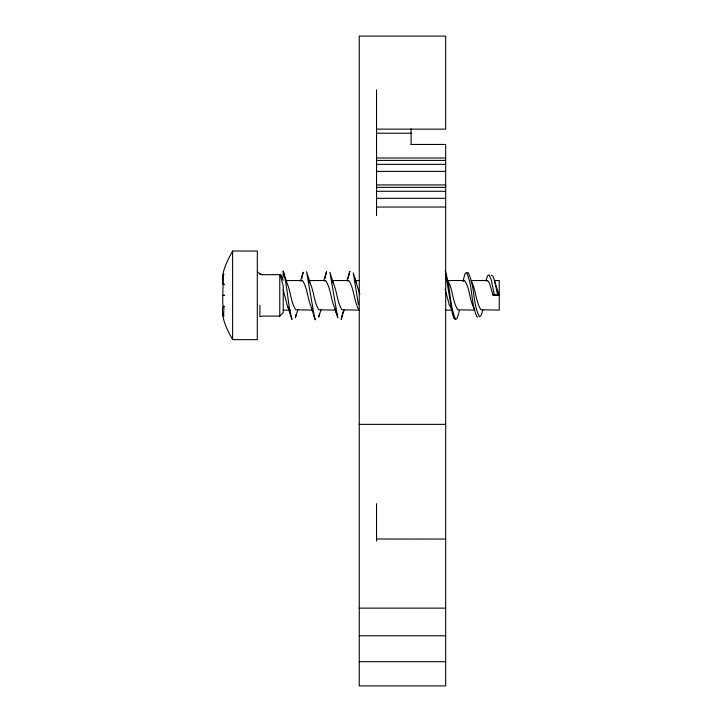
<?xml version="1.0" encoding="UTF-8"?>
<svg xmlns="http://www.w3.org/2000/svg" width="722" height="722" viewBox="0 0 722 722"><rect width="100%" height="100%" fill="white"/><g stroke="black" fill="none" stroke-linecap="round" stroke-linejoin="round"><path stroke-width="1.08" d="M301.769 278.71L302.13 276.797M324.927 278.674L326.552 271.698L323.781 280.524M462.964 281.291L465.013 273.656L466.511 272.483C473.063 286.219 470.563 303.078 477.016 316.904L477.765 316.994M348.085 278.584L349.881 271.21L347.083 280.163M342.932 312.03L341.127 319.44L344.204 309.801M458.894 312.518L459.3 310.677M319.368 314.034L318.682 317.12L320.965 310.054M296.255 313.926L295.343 317.788L297.897 309.765M482.928 309.9L480.915 315.893L479.327 316.669C472.54 303.087 475.085 286.156 468.208 272.654L467.414 272.745M302.31 275.84L303.213 272.248L300.478 280.912M458.696 313.438L457.098 318.303L456.295 319.25L455.501 319.151C449.102 304.07 450.699 286.616 445.185 271.156M486.041 280.307L487.521 275.903L489.02 274.838L491.294 279.793L494.353 295.009L498.974 295.09L494.814 281.86M224.47 306.543L222.746 306.543C221.076 318.519 227.114 329.512 232.619 339.638L257.312 339.638L257.312 251.021L232.619 251.021C227.114 261.147 221.076 272.14 222.746 284.116L224.47 284.116M224 274.739L223.531 274.342L222.746 295.154L224.47 295.154M222.746 276.481L223.531 274.342M224 315.911L223.531 316.308L224 306.137M259.902 305.307L259.902 316.642L262.492 316.101L279.775 316.101L283.232 312.644L283.232 286.174L280.425 275.226M279.775 274.874L281.156 274.974L283.232 280.307M486.438 280.894L487.982 280.858L489.651 283.62L492.964 295.09L498.974 295.09M301.2 280.885L302.753 280.876C307.897 289.296 307.572 299.946 311.958 308.745M324.358 280.885L325.911 280.876C331.064 289.296 330.73 299.937 335.116 308.745M347.517 280.885L349.069 280.876C354.213 289.296 353.888 299.946 358.274 308.745M463.307 280.885L464.86 280.876C470.383 289.576 469.336 301.101 474.886 309.774M491.24 275.235L492.828 275.966L494.435 280.046L497.684 295.018M492.964 295.09L494.353 295.009M258.007 272.131L259.902 274.017L262.492 274.712L279.775 274.613L279.775 316.101M376.55 129.139L445.682 129.139L445.682 36.1L359.267 36.1L359.267 685.9L445.682 685.9L445.682 144.445L411.116 144.445M376.55 133.218L411.116 133.218M376.55 157.992L445.682 157.992M376.55 160.41L445.682 160.41M376.55 164.345L445.682 164.345M376.55 171.385L445.682 171.385M376.55 184.931L445.682 184.931M376.55 187.35L445.682 187.35M376.55 191.285L445.682 191.285M376.55 198.324L445.682 198.324M376.55 207.043L445.682 207.043M285.903 280.542L301.967 280.542M309.07 280.542L325.126 280.542M332.228 280.542L348.284 280.542M355.377 280.542L359.664 280.542M448.01 280.542L464.075 280.542M471.168 280.542L487.215 280.542M224.47 295.506L222.746 295.506L222.746 304.395L223.531 306.615M312.473 310.117L295.632 309.783C290.479 301.381 290.813 290.731 286.435 281.932M335.631 310.117L318.79 309.783C313.258 301.101 314.305 289.576 308.763 280.885M358.789 310.117L341.948 309.783C336.786 301.39 337.12 290.74 332.752 281.932M444.996 310.117L451.421 310.117M474.58 310.117L457.739 309.783C452.577 301.39 452.911 290.74 448.542 281.932M359.267 424.355L445.682 424.355M376.55 539.009L445.682 539.054M359.267 608.132L445.682 608.132M359.267 635.784L445.682 635.784M359.267 661.704L445.682 661.704M283.232 310.108L290.388 310.117M494.236 280.551L499.254 280.578L499.254 310.108L480.897 309.783C475.735 301.39 476.069 290.74 471.701 281.932M455.248 319.359L453.75 318.122L452.261 312.942L445.501 273.178M259.902 274.017L262.492 274.703M224 284.522L223.531 284.044M451.728 309.774L449.183 304.531L445.122 289.179M287.943 306.967L288.8 308.745M355.91 281.932L359.836 294.305M223.531 316.308L222.746 314.169M334.981 309.079L336.623 313.862L335.73 311.272M283.232 277.194L283.232 271.21C287.672 286.977 287.555 303.673 291.986 319.44L287.076 304.531L283.232 289.955M311.678 308.637L315.324 319.873L314.079 316.019M286.688 281.977L283.232 271.21M310.009 282.492L306.57 271.707L314.44 317.138M333.329 283.033L329.9 272.257L337.779 317.806L336.488 313.465M355.738 280.759L353.238 272.871L358.41 304.476M354.989 278.43L356.65 283.602M289.278 310.695L289.125 310.216L290.027 313.149M411.116 128.814L411.116 144.526M376.55 89.853L376.55 215.562M376.55 503.667L376.55 541.085M232.619 251.021L232.619 339.638"/></g></svg>
